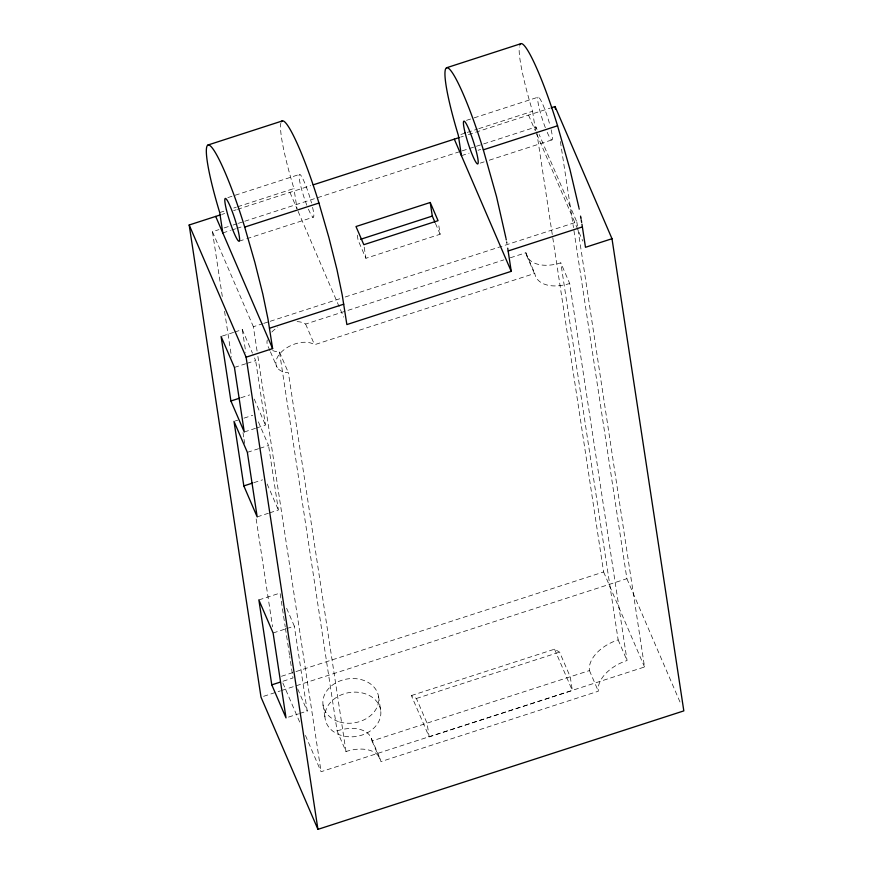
<?xml version="1.0" encoding="UTF-8"?>
<svg xmlns="http://www.w3.org/2000/svg" width="873" height="873" viewBox="0 0 873 873"><rect width="100%" height="100%" fill="white"/><g stroke="black" fill="none" stroke-linecap="round" stroke-linejoin="round"><path stroke-width="0.65" stroke-dasharray="4.37 3.27" d="M227.842 197.614L299.526 174.414M466.466 120.354L472.871 118.281M474.148 117.866L538.15 97.154A22.469 2.783 72.1 0 1 550.023 125.396M219.712 212.554L224.83 210.895M233.789 208.003L236.343 207.174M237.631 206.759L293.95 188.524A78.635 9.745 72.1 0 1 280.811 123.279M460.889 134.464L466.007 132.805M467.284 132.39L477.531 129.073M478.808 128.658L532.563 111.253A78.635 9.745 72.1 0 1 519.282 46.891M222.091 214.343L224.656 213.514M233.615 210.611L236.168 209.782M237.456 209.367L310.635 185.676M460.715 137.083L463.268 136.253M468.397 134.595L550.012 108.165M222.299 296.449L212.455 231.716L218.927 229.621M224.099 227.951L231.869 225.43M233.156 225.016L237.041 223.761M238.329 223.335L243.512 221.666M244.8 221.24L460.879 151.28M462.166 150.865L475.108 146.675M476.407 146.26L535.924 126.989L536.993 129.488M222.811 232.938L230.483 230.45M231.771 230.036L235.612 228.791M236.889 228.377L242.007 226.718M461.435 155.678L469.107 153.19M478.066 150.287L480.63 149.458M239.126 241.199L245.52 239.126M246.808 238.711L313.363 217.159M480.303 163.109L484.144 161.865M489.262 160.206L551.987 139.898M357.308 235.175L358.061 240.119L365.885 258.288L440.134 234.259L438.442 223.139M222.342 336.04L233.571 332.406M234.815 332.002L242.301 329.579L252.439 353.129M257.066 351.001L253.377 326.731L262.435 323.796M263.722 323.381L268.895 321.701M270.194 321.286L340.066 298.664M345.239 296.984L576.835 221.993L539.154 134.486M297.104 321.613A22.469 13.455 -23.3 0 1 305.626 324.069L503.852 259.881M510.334 257.786L525.884 252.755A33.698 20.188 -23.3 0 0 560.793 262.828L569.687 283.485L627.054 660.534A33.698 20.188 -23.3 0 0 598.332 691.22L380.923 761.616A33.698 20.188 -23.3 0 0 346.003 751.533L337.109 730.876L279.48 352.005A22.469 13.455 -23.3 0 1 272.725 350.531M234.433 367.424L245.662 363.79M246.906 363.386L255.647 360.56L252.974 354.362M346.003 751.533L288.374 372.662A22.469 13.455 -23.3 0 1 280.724 352.714A22.469 13.455 -23.3 0 1 314.52 344.726L534.778 273.413A33.698 20.188 -23.3 0 0 569.687 283.485M240.893 397.761L249.623 394.923M235.252 420.961L237.751 420.153M243.993 418.134L252.723 415.308M244.254 431.971L255.483 428.337M256.727 427.934L265.457 425.096L255.647 360.56M247.354 452.345L258.583 448.711M259.827 448.307L268.568 445.481L257.349 419.455M253.803 482.682L262.544 479.844M257.175 516.892L268.404 513.259M269.648 512.855L278.378 510.018L268.568 445.481M258.866 599.937L280.08 593.062L285.209 626.759M273.107 632.98L285.58 628.942M286.824 628.538L294.31 626.116L285.886 606.528M281.444 676.291L603.614 571.968L535.924 126.989M283.016 681.224L293.001 677.983L289.716 656.42M263.602 696.316L280.462 690.859M281.761 690.434L626.89 578.69L573.692 228.944M288.516 717.093L298.501 713.863M299.745 713.459L307.231 711.037L294.31 626.116M411.369 695.552L554.541 649.185L559.582 652.131L570.265 676.913L572.328 690.499L429.156 736.856L411.369 695.552L416.41 698.487L427.083 723.27L429.156 736.856M416.41 698.487L559.582 652.131M337.109 730.876A33.698 20.188 -23.3 0 1 372.029 740.959L589.439 670.562A33.698 20.188 -23.3 0 1 618.149 639.887L560.793 262.828M305.452 735.459L321.068 771.721L644.536 666.983L577.664 227.395M528.547 115.116L535.16 130.459M536.742 134.126L582.804 241.09M525.884 252.755L534.778 273.413M526.561 255.331L535.455 275.977M626.89 578.69L681.136 704.642M603.614 571.968L644.536 666.983M618.149 639.887L627.054 660.534M435.431 223.346L440.134 234.259M589.439 670.562L598.332 691.22M554.541 649.185L572.328 690.499M289.934 192.376L297.049 208.898L293.95 188.524M298.119 211.386L343.646 317.106M305.626 324.069L314.52 344.726M279.48 352.005L288.374 372.662M269.91 350.608L268.338 346.963A22.469 13.455 -23.3 0 1 267.269 339.924M270.434 351.819L277.232 367.609M212.455 231.716L253.377 326.731M254.25 399.081L265.457 425.096M267.171 484.002L278.378 510.018M371.352 738.383L380.246 759.041M372.029 740.959L380.923 761.616M297.748 689.004L307.231 711.037M282.841 682.959L300.072 722.964M576.835 221.993L577.457 226.042M560.39 141.502L573.485 227.602M532.563 111.253L535.476 130.361M364.205 247.179L365.885 258.288M378.566 696.458L380.693 710.426A28.089 22.218 -8.6 0 1 341.714 735.557A28.089 22.218 -8.6 0 1 336.301 697.451A28.089 22.218 -8.6 0 1 380.693 710.426M323.043 704.937L325.171 718.915M257.884 356.391L321.068 771.721M242.301 329.579L245.782 352.441M285.416 628.113L289.52 655.066M224.557 311.279L231.531 357.122M243.021 432.637L243.84 438.028M244.047 439.381L244.658 443.429M256.149 518.933L272.562 626.814M312.578 207.348A22.469 2.783 72.1 0 1 308.114 208.44M306.838 205.253A22.469 2.783 72.1 0 1 299.472 174.425A22.469 2.783 72.1 0 1 311.497 203.005M551.136 129.771A22.469 2.783 72.1 0 1 546.607 130.874M545.33 127.654A22.469 2.783 72.1 0 1 538.095 97.165M271.83 332.056A22.469 13.455 -23.3 0 1 277.778 327.189M339.641 721.971A28.089 22.218 -8.6 0 0 378.62 696.84A28.089 22.218 -8.6 0 0 334.228 683.865A28.089 22.218 -8.6 0 0 339.641 721.971"/><path stroke-width="1.31" d="M207.96 145.016L282.197 120.976M446.583 67.756L520.821 43.715M551.278 107.761L555.064 106.528L611.995 238.722L683.821 710.884L317.936 829.35L261.005 697.156L189.179 224.994L220.814 214.758M313.232 184.836L459.438 137.498M222.811 232.938L219.712 212.554A78.635 9.745 72.1 0 1 209.476 145.3A78.635 9.745 72.1 0 1 244.702 227.089L318.94 203.049L328.946 237.751L336.978 269.681L342.227 294.998L346.865 324.57L511.24 271.339L508.108 250.747M461.435 155.678L458.325 135.293A78.635 9.745 72.1 0 1 448.1 68.039A78.635 9.745 72.1 0 1 483.326 149.829L557.563 125.788L569.916 169.34L578.864 207.403M430.236 202.492L355.998 226.533L363.823 244.702L438.06 220.662L430.236 202.492L432.299 216.078L434.907 222.135M360.625 239.289L432.299 216.078M269.517 328.226L343.755 304.186M508.141 250.966L582.378 226.925L581.953 224.175M317.936 829.35L246.11 357.188L272.616 348.6L267.989 319.038L262.806 293.994L254.872 262.402L244.702 227.089M611.995 238.722L585.477 247.299L582.378 226.925M230.909 400.991L221.087 336.443L234.433 367.424L244.254 431.971L230.909 400.991L239.638 398.164M243.829 485.912L234.008 421.364L247.354 452.345L257.175 516.892L243.829 485.912L252.559 483.085M271.787 684.858L258.866 599.937L273.107 632.98L286.017 717.901L271.787 684.858L280.528 682.031M454.309 139.156L511.24 271.339M215.696 216.417L272.616 348.6M189.179 224.994L246.11 357.188M483.326 149.829L496.53 196.665L505.871 237.794M579.061 208.407L579.214 209.149M506.056 238.744L506.275 239.922M580.556 216.111L580.807 217.508M580.894 217.966L581.091 219.101M506.656 242.007L506.853 243.141M581.287 220.236L581.669 222.451M507.715 248.216L507.955 249.711M555.064 106.528L555.479 109.223M519.719 45.003A78.635 9.745 72.1 0 1 519.882 44.665M520.232 44.119A78.635 9.745 72.1 0 1 557.563 125.788M281.313 121.816A78.635 9.745 72.1 0 1 318.94 203.049M226.445 209.869A22.469 2.783 72.1 0 0 239.126 241.199A22.469 2.783 72.1 0 0 231.039 208.407A22.469 2.783 72.1 0 0 226.445 209.869M465.069 132.609A22.469 2.783 72.1 0 0 477.749 163.938A22.469 2.783 72.1 0 0 469.663 131.136A22.469 2.783 72.1 0 0 465.069 132.609"/></g></svg>
